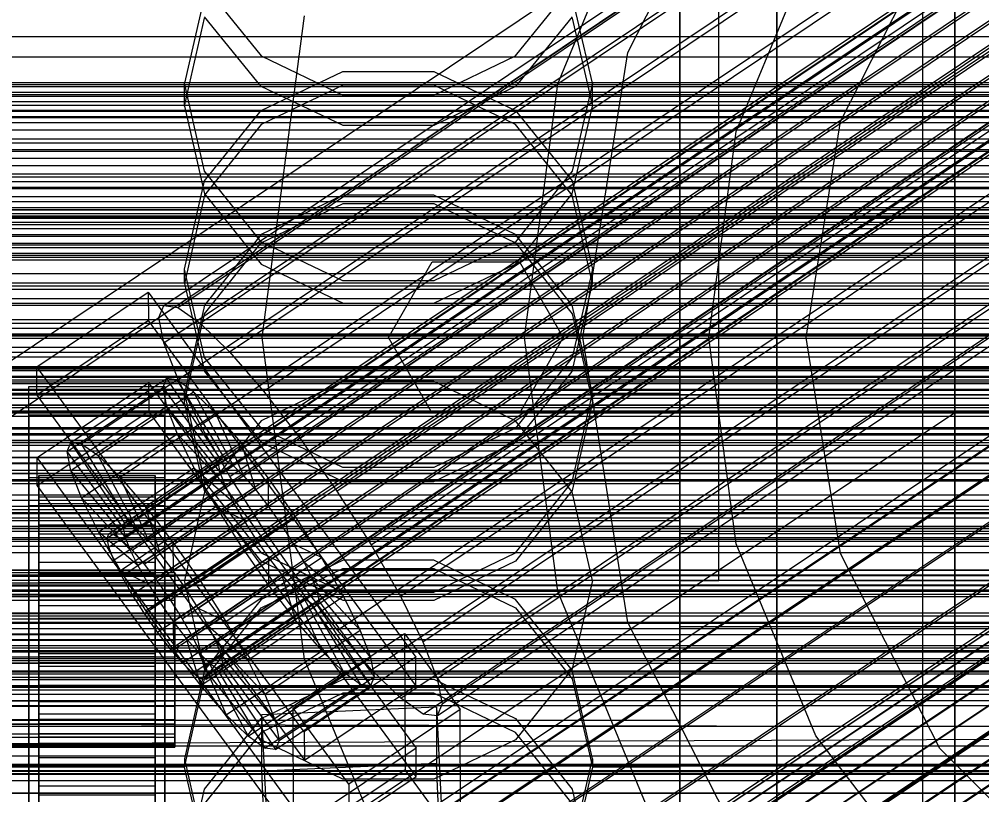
# Model space of a CAD drawing. Header units: millimetres. Extents: x -1970 to 59977, y -65068 to 6837.
# Drawn here: x 132 to 231.1, y -34297.1 to -34217.2 of the extents above; entities that cross this region are included whole.
import ezdxf

# ---------------------------------------------------------------- set-up
doc = ezdxf.new("R2010")
doc.units = ezdxf.units.MM
for name, color, linetype, lineweight in [('COTAS_O', 1, 'Continuous', 0), ('frontal_briquetadora', 7, 'Continuous', 0), ('frontal_C01', 7, 'Continuous', 0), ('frontal_C02', 7, 'Continuous', 0), ('frontal_C03', 7, 'Continuous', 0), ('frontal_dos-mix', 7, 'Continuous', 0), ('frontal_mezcladora', 7, 'Continuous', 0), ('frontal_secador', 7, 'Continuous', 0)]:
    doc.layers.add(name, color=color, linetype=linetype, lineweight=lineweight)
doc.dimstyles.new('R19_100', dxfattribs={"dimtxt": 250, "dimasz": 150, "dimexe": 150, "dimexo": 80, "dimgap": 100, "dimtad": 1, "dimtih": 1, "dimtoh": 1, "dimdsep": 46, "dimcen": 0.09, "dimadec": 0, "dimazin": 0, "dimtfac": 1, "dimtdec": 4, "dimtofl": 0, "dimtmove": 0, "dimatfit": 3, "dimfxl": 1, "dimtolj": 1, "dimtzin": 0, "dimarcsym": 0})

# ---------------------------------------------------------------- blocks, each defined once
blk = doc.blocks.new('*D39')
at = {"layer": 'COTAS_O', "color": 0, "lineweight": -2, "transparency": 16777216}
for p, q in [((-1725, -34320), (-1725, -33550)), ((1725, -34320), (1725, -33550)), ((-1575, -33700), (1575, -33700))]:
    blk.add_line(p, q, dxfattribs=at)
at = {"layer": 'COTAS_O', "color": 0, "transparency": 16777216}
for points in [[(-1575, -33675), (-1575, -33725), (-1725, -33700)], [(1575, -33675), (1575, -33725), (1725, -33700)]]:
    blk.add_solid(points, dxfattribs=at)
at = {"layer": 'Defpoints', "color": 0, "transparency": 16777216}
for p in [(1725, -33700), (-1725, -34400), (1725, -34400)]:
    blk.add_point(p, dxfattribs=at)
blk = doc.blocks.new('*D42')
at = {"layer": 'COTAS_O', "color": 0, "lineweight": -2, "transparency": 16777216}
for p, q in [((-570, -33700), (200, -33700)), ((50, -34750), (50, -33850)), ((-570, -34900), (200, -34900))]:
    blk.add_line(p, q, dxfattribs=at)
at = {"layer": 'COTAS_O', "color": 0, "transparency": 16777216}
for points in [[(25, -33850), (75, -33850), (50, -33700)], [(25, -34750), (75, -34750), (50, -34900)]]:
    blk.add_solid(points, dxfattribs=at)
at = {"layer": 'Defpoints', "color": 0, "transparency": 16777216}
for p in [(-650, -33700), (50, -33700), (-650, -34900)]:
    blk.add_point(p, dxfattribs=at)
blk = doc.blocks.new('*D43')
at = {"layer": 'COTAS_O', "color": 0, "lineweight": -2, "transparency": 16777216}
for p, q in [((-650, -34820), (-650, -34050)), ((650, -34820), (650, -34050)), ((-500, -34200), (500, -34200))]:
    blk.add_line(p, q, dxfattribs=at)
at = {"layer": 'COTAS_O', "color": 0, "transparency": 16777216}
for points in [[(-500, -34175), (-500, -34225), (-650, -34200)], [(500, -34175), (500, -34225), (650, -34200)]]:
    blk.add_solid(points, dxfattribs=at)
at = {"layer": 'Defpoints', "color": 0, "transparency": 16777216}
for p in [(650, -34200), (-650, -34900), (650, -34900)]:
    blk.add_point(p, dxfattribs=at)

msp = doc.modelspace()

# ---------------------------------------------------------------- linework, layer by layer
at = {"layer": 'frontal_briquetadora'}
for p, q in [((210, -34260), (210, -33820)), ((210, -34680), (210, -33820)), ((210, -34060), (210, -34490)), ((210, -34060), (210, -34260)), ((210, -34060), (210, -34305)), ((210, -34496), (210, -34060)), ((200, -34275), (200, -34100)), ((204, -34275), (204, -34100)), ((200, -34218.511), (200, -34201.85)), ((200, -34218.531), (200, -34201.878)), ((200, -34220.832), (200, -34206.057)), ((210, -34221.304), (210, -34206.283)), ((200, -34206.897), (200, -34224.036)), ((200, -34206.92), (200, -34224.051)), ((200, -34209.523), (200, -34224.875)), ((200, -34230.777), (200, -34213.121)), ((200, -34230.795), (200, -34213.146)), ((151.08, -34213.765), (156.906, -34220.995)), ((183.094, -34220.995), (188.92, -34213.765)), ((151.08, -34214.781), (149, -34223.801)), ((191, -34223.801), (188.92, -34214.78)), ((200, -34214.989), (200, -34234.699)), ((200, -34235.317), (200, -34215.602)), ((200, -34235.935), (200, -34216.216)), ((149, -34226.151), (151.08, -34217.117)), ((156.907, -34224.156), (151.08, -34216.967)), ((188.92, -34216.967), (183.093, -34224.156)), ((188.92, -34217.117), (191, -34226.151)), ((200, -34233.313), (200, -34216.919)), ((200, -34220.449), (200, -34217.873)), ((200, -34217.873), (200, -34222.139)), ((200, -34236.554), (200, -34218.511)), ((200, -34236.567), (200, -34218.531)), ((156.906, -34220.995), (165.326, -34225.019)), ((174.674, -34225.019), (183.094, -34220.995)), ((200, -34229.476), (200, -34220.449)), ((200, -34237.688), (200, -34220.832)), ((210, -34238.153), (210, -34221.304)), ((200, -34222.139), (200, -34232.599)), ((156.906, -34226.61), (165.326, -34222.584)), ((165.326, -34222.584), (174.674, -34222.584)), ((174.674, -34222.584), (183.094, -34226.61)), ((151.08, -34232.849), (149, -34223.801)), ((149, -34226.151), (149, -34223.801)), ((165.327, -34224.011), (156.907, -34228.052)), ((165.327, -34228.146), (156.907, -34224.156)), ((174.673, -34224.011), (165.327, -34224.011)), ((183.093, -34228.052), (174.673, -34224.011)), ((183.093, -34224.156), (174.673, -34228.146)), ((191, -34223.801), (188.92, -34232.849)), ((191, -34226.151), (191, -34223.801)), ((200, -34224.036), (200, -34242.423)), ((200, -34224.051), (200, -34242.431)), ((165.326, -34225.019), (174.674, -34225.019)), ((200, -34224.875), (200, -34242.153)), ((149, -34226.151), (151.08, -34235.184)), ((188.92, -34235.184), (191, -34226.151)), ((151.08, -34233.872), (156.906, -34226.61)), ((183.094, -34226.61), (188.92, -34233.872)), ((156.907, -34228.052), (151.08, -34235.335)), ((174.673, -34228.146), (165.327, -34228.146)), ((188.92, -34235.335), (183.093, -34228.052)), ((200, -34243.579), (200, -34229.476)), ((200, -34233.425), (200, -34230)), ((200, -34249.516), (200, -34230.777)), ((200, -34249.527), (200, -34230.795)), ((156.906, -34240.124), (151.08, -34232.849)), ((188.92, -34232.849), (183.094, -34240.124)), ((200, -34232.599), (200, -34247.659)), ((149, -34242.945), (151.08, -34233.872)), ((188.92, -34233.872), (191, -34242.945)), ((200, -34251.309), (200, -34233.313)), ((200, -34243.18), (200, -34233.425)), ((200, -34234.699), (200, -34254.513)), ((151.08, -34235.335), (149, -34244.416)), ((151.08, -34235.184), (156.907, -34242.429)), ((165.326, -34235.331), (156.906, -34239.371)), ((174.674, -34235.331), (165.326, -34235.331)), ((183.094, -34239.371), (174.674, -34235.331)), ((183.093, -34242.429), (188.92, -34235.184)), ((191, -34244.416), (188.92, -34235.335)), ((200, -34255.133), (200, -34235.317)), ((200, -34255.753), (200, -34235.935)), ((156.907, -34240.238), (165.327, -34236.188)), ((165.327, -34236.188), (174.673, -34236.188)), ((174.673, -34236.188), (183.093, -34240.238)), ((200, -34255.539), (200, -34236.554)), ((200, -34255.545), (200, -34236.567)), ((200, -34255.979), (200, -34237.688)), ((210, -34256.258), (210, -34238.153)), ((156.906, -34239.371), (151.08, -34246.657)), ((165.326, -34244.169), (156.906, -34240.124)), ((183.094, -34240.124), (174.674, -34244.169)), ((188.92, -34246.657), (183.094, -34239.371)), ((151.08, -34247.536), (156.907, -34240.238)), ((183.093, -34240.238), (188.92, -34247.536)), ((151.08, -34252.035), (149, -34242.945)), ((149, -34244.416), (149, -34242.945)), ((156.907, -34242.429), (165.327, -34246.449)), ((174.673, -34246.449), (183.093, -34242.429)), ((191, -34242.945), (188.92, -34252.036)), ((191, -34244.416), (191, -34242.945)), ((200, -34242.153), (200, -34260.694)), ((200, -34244.812), (200, -34242.235)), ((200, -34242.235), (200, -34246.502)), ((200, -34242.423), (200, -34261.608)), ((200, -34242.431), (200, -34261.61)), ((200, -34257.779), (200, -34243.18)), ((200, -34260.611), (200, -34243.579)), ((149, -34244.416), (151.08, -34253.497)), ((174.674, -34244.169), (165.326, -34244.169)), ((188.92, -34253.497), (191, -34244.416)), ((200, -34253.838), (200, -34244.812)), ((151.08, -34246.657), (149, -34255.753)), ((165.327, -34246.449), (174.673, -34246.449)), ((191, -34255.753), (188.92, -34246.657)), ((200, -34246.502), (200, -34256.961)), ((149, -34256.636), (151.08, -34247.536)), ((188.92, -34247.536), (191, -34256.636)), ((200, -34247.659), (200, -34265.027)), ((200, -34268.879), (200, -34249.516)), ((200, -34268.884), (200, -34249.527)), ((200, -34270.216), (200, -34251.309)), ((156.906, -34259.336), (151.08, -34252.035)), ((188.92, -34252.036), (183.094, -34259.336)), ((151.08, -34253.497), (156.907, -34260.779)), ((183.093, -34260.779), (188.92, -34253.497)), ((200, -34267.941), (200, -34253.838)), ((165.326, -34254.527), (156.906, -34258.582)), ((174.674, -34254.527), (165.326, -34254.527)), ((183.094, -34258.582), (174.674, -34254.527)), ((200, -34254.513), (200, -34274.379)), ((149, -34255.753), (131, -34255.753)), ((149, -34256.636), (149, -34255.753)), ((149, -34255.753), (151.08, -34264.86)), ((188.92, -34264.86), (191, -34255.753)), ((191, -34256.636), (191, -34255.753)), ((200, -34255.753), (191, -34255.753)), ((200, -34275), (200, -34255.133)), ((200, -34275), (200, -34255.545)), ((200, -34275.621), (200, -34255.753)), ((200, -34275), (200, -34255.979)), ((151.08, -34265.737), (149, -34256.636)), ((191, -34256.636), (188.92, -34265.737)), ((200, -34256.961), (200, -34272.021)), ((210, -34275), (210, -34256.258)), ((200, -34275), (200, -34257.779)), ((156.906, -34258.582), (151.08, -34265.888)), ((188.92, -34265.888), (183.094, -34258.582)), ((165.326, -34263.393), (156.906, -34259.336)), ((183.094, -34259.336), (174.674, -34263.393)), ((-160, -34260.611), (200, -34260.611)), ((156.907, -34260.779), (165.327, -34264.821)), ((174.673, -34264.821), (183.093, -34260.779)), ((200, -34277.979), (200, -34260.611)), ((200, -34260.694), (200, -34279.784)), ((210, -34260), (430, -34260)), ((210, -34260), (210, -34305)), ((210, -34680), (210, -34260)), ((210, -34496), (210, -34260)), ((200, -34261.61), (200, -34281.116)), ((174.674, -34263.393), (165.326, -34263.393)), ((151.08, -34264.86), (156.906, -34272.168)), ((165.327, -34264.821), (174.673, -34264.821)), ((183.094, -34272.168), (188.92, -34264.86)), ((-160, -34265.027), (200, -34265.027)), ((151.08, -34265.888), (149, -34275)), ((156.907, -34273.035), (151.08, -34265.737)), ((188.92, -34265.737), (183.093, -34273.035)), ((191, -34275), (188.92, -34265.888)), ((200, -34265.027), (200, -34282.059)), ((210, -34267.964), (210, -34266.226)), ((200, -34284.973), (200, -34267.941)), ((210, -34271.095), (210, -34267.964)), ((200, -34268.884), (-160, -34268.884)), ((200, -34288.446), (200, -34268.879)), ((200, -34288.435), (200, -34268.884)), ((750, -34270.216), (200, -34270.216)), ((200, -34289.306), (200, -34270.216)), ((210, -34275), (210, -34271.095)), ((156.906, -34272.168), (165.326, -34276.228)), ((174.674, -34276.228), (183.094, -34272.168)), ((200, -34272.021), (200, -34289.389)), ((156.906, -34277.832), (165.326, -34273.772)), ((165.327, -34272.915), (156.907, -34276.965)), ((165.327, -34277.085), (156.907, -34273.035)), ((165.326, -34273.772), (174.674, -34273.772)), ((174.673, -34272.915), (165.327, -34272.915)), ((183.093, -34276.965), (174.673, -34272.915)), ((183.093, -34273.035), (174.673, -34277.085)), ((174.674, -34273.772), (183.094, -34277.832)), ((200, -34274.379), (200, -34294.247)), ((200, -34275), (-160, -34275)), ((149, -34275), (131, -34275)), ((151.08, -34284.112), (149, -34275)), ((191, -34275), (188.92, -34284.112)), ((200, -34275), (191, -34275)), ((750, -34275), (200, -34275)), ((200, -34275), (200, -34294.5)), ((200, -34275), (200, -34294.021)), ((200, -34275), (200, -34292.221)), ((200, -34275), (200, -34294.515)), ((200, -34275), (200, -34294.867)), ((200, -34275), (204, -34275)), ((200, -34295.487), (200, -34275.621)), ((210, -34275), (452, -34275)), ((210, -34275), (210, -34278.905)), ((210, -34275), (210, -34293.742)), ((165.326, -34276.228), (174.674, -34276.228)), ((156.907, -34276.965), (151.08, -34284.263)), ((174.673, -34277.085), (165.327, -34277.085)), ((188.92, -34284.263), (183.093, -34276.965)), ((151.08, -34285.14), (156.906, -34277.832)), ((183.094, -34277.832), (188.92, -34285.14)), ((200, -34293.039), (200, -34277.979)), ((210, -34278.905), (210, -34282.036)), ((750, -34279.784), (200, -34279.784)), ((200, -34279.784), (200, -34298.691)), ((200, -34281.116), (-160, -34281.116)), ((200, -34281.116), (200, -34300.517)), ((200, -34281.121), (200, -34300.538)), ((200, -34282.059), (200, -34296.162)), ((210, -34282.036), (210, -34283.774)), ((151.08, -34284.263), (149, -34293.364)), ((156.906, -34291.418), (151.08, -34284.112)), ((188.92, -34284.112), (183.094, -34291.418)), ((191, -34293.364), (188.92, -34284.263)), ((-160, -34284.973), (200, -34284.973)), ((149, -34294.247), (151.08, -34285.14)), ((156.907, -34289.221), (165.327, -34285.179)), ((165.327, -34285.179), (174.673, -34285.179)), ((174.673, -34285.179), (183.093, -34289.221)), ((188.92, -34285.14), (191, -34294.247)), ((200, -34302.341), (200, -34284.973)), ((165.326, -34286.607), (156.906, -34290.664)), ((174.674, -34286.607), (165.326, -34286.607)), ((183.094, -34290.664), (174.674, -34286.607)), ((200, -34307.656), (200, -34288.435)), ((200, -34307.682), (200, -34288.446)), ((-160, -34289.389), (200, -34289.389)), ((151.08, -34296.503), (156.907, -34289.221)), ((183.093, -34289.221), (188.92, -34296.503)), ((200, -34307.847), (200, -34289.306)), ((200, -34289.389), (200, -34306.421)), ((156.906, -34290.664), (151.08, -34297.965)), ((188.92, -34297.964), (183.094, -34290.664)), ((165.326, -34295.473), (156.906, -34291.418)), ((183.094, -34291.418), (174.674, -34295.473)), ((200, -34292.221), (200, -34306.82)), ((149, -34293.364), (149, -34294.247)), ((149, -34293.364), (151.08, -34302.464)), ((188.92, -34302.464), (191, -34293.364)), ((191, -34293.364), (191, -34294.247)), ((200, -34303.498), (200, -34293.039)), ((149, -34294.247), (131, -34294.247)), ((151.08, -34303.343), (149, -34294.247)), ((191, -34294.247), (188.92, -34303.343)), ((200, -34294.247), (191, -34294.247)), ((200, -34294.021), (200, -34312.312)), ((200, -34294.247), (200, -34314.065)), ((200, -34294.5), (200, -34313.519)), ((200, -34294.515), (200, -34313.55)), ((210, -34293.742), (210, -34311.847)), ((174.674, -34295.473), (165.326, -34295.473)), ((200, -34294.867), (200, -34314.683)), ((200, -34315.301), (200, -34295.487)), ((149, -34305.584), (151.08, -34296.503)), ((188.92, -34296.503), (191, -34305.584)), ((200, -34296.162), (200, -34305.188))]:
    msp.add_line(p, q, dxfattribs=at)
at = {"layer": 'frontal_C01'}
for p, q in [((228.298, -34257.758), (228.298, -33961.061)), ((228.298, -33966.78), (228.298, -34263.476)), ((146.872, -34316.832), (331.181, -34193.834)), ((148.32, -34316.947), (332.629, -34193.949)), ((146.383, -34318.158), (330.692, -34195.16)), ((150.629, -34318.495), (334.938, -34195.496)), ((141.045, -34340.791), (354.844, -34198.113)), ((141.218, -34340.321), (355.017, -34197.643)), ((141.731, -34340.362), (355.53, -34197.684)), ((142.549, -34340.91), (356.348, -34198.233)), ((146.887, -34320.834), (331.197, -34197.836)), ((153.641, -34321.37), (337.95, -34198.371)), ((141.224, -34341.739), (355.022, -34199.061)), ((143.617, -34341.929), (357.415, -34199.251)), ((141.742, -34343.101), (355.541, -34200.424)), ((144.861, -34343.349), (358.659, -34200.671)), ((142.565, -34344.784), (356.363, -34202.107)), ((359.995, -34202.395), (146.196, -34345.072)), ((148.35, -34324.678), (332.659, -34201.68)), ((157.152, -34325.376), (341.461, -34202.378)), ((143.635, -34346.674), (357.434, -34203.996)), ((147.533, -34346.983), (361.332, -34204.305)), ((144.881, -34348.641), (358.68, -34205.963)), ((148.779, -34348.95), (362.578, -34206.272)), ((150.672, -34329.428), (334.981, -34206.43)), ((345.231, -34207.243), (160.922, -34330.241)), ((146.218, -34350.551), (360.017, -34207.873)), ((149.85, -34350.839), (363.648, -34208.161)), ((147.554, -34352.275), (361.352, -34209.597)), ((153.694, -34334.76), (338.003, -34211.762)), ((164.693, -34335.632), (349.002, -34212.634)), ((157.211, -34340.311), (341.52, -34217.313)), ((-311.15, -34218.991), (311.15, -34218.991)), ((-311.15, -34221.079), (311.15, -34221.079)), ((-440, -34223.731), (440, -34223.731)), ((-440, -34223.926), (440, -34223.926)), ((-440, -34224.147), (440, -34224.147)), ((-440, -34224.721), (440, -34224.721)), ((-440, -34225.149), (440, -34225.149)), ((311.15, -34224.989), (-311.15, -34224.989)), ((-440, -34226.062), (440, -34226.062)), ((-440, -34226.666), (440, -34226.666)), ((-440, -34227.856), (440, -34227.856)), ((-311.15, -34227.318), (311.15, -34227.318)), ((-440, -34228.596), (440, -34228.596)), ((440, -34229.981), (-440, -34229.981)), ((-440, -34230.806), (440, -34230.806)), ((-311.15, -34231.515), (311.15, -34231.515)), ((-440, -34232.293), (440, -34232.293)), ((-440, -34233.148), (440, -34233.148)), ((-311.15, -34233.926), (311.15, -34233.926)), ((-440, -34234.635), (440, -34234.635)), ((-440, -34235.46), (440, -34235.46)), ((-440, -34236.845), (440, -34236.845)), ((-440, -34237.585), (440, -34237.585)), ((-311.15, -34238.122), (311.15, -34238.122)), ((-440, -34238.775), (440, -34238.775)), ((-440, -34239.379), (440, -34239.379)), ((-440, -34240.292), (440, -34240.292)), ((-440, -34240.72), (440, -34240.72)), ((-311.15, -34240.452), (311.15, -34240.452)), ((-440, -34241.293), (440, -34241.293)), ((-440, -34241.515), (440, -34241.515)), ((-440, -34241.71), (440, -34241.71)), ((-311.15, -34244.362), (311.15, -34244.362)), ((-311.15, -34246.45), (311.15, -34246.45)), ((-311.15, -34249.808), (311.15, -34249.808)), ((-311.15, -34251.513), (311.15, -34251.513)), ((-311.15, -34254.09), (311.15, -34254.09)), ((-311.15, -34255.296), (311.15, -34255.296)), ((-311.15, -34256.915), (311.15, -34256.915)), ((-311.15, -34257.539), (311.15, -34257.539)), ((228.298, -34257.758), (130, -34323.357)), ((228.298, -34554.454), (228.298, -34257.758)), ((228.298, -34257.758), (228.298, -34263.476)), ((-311.15, -34258.092), (311.15, -34258.092)), ((130, -34329.075), (228.298, -34263.476)), ((228.298, -34263.476), (228.298, -34560.172))]:
    msp.add_line(p, q, dxfattribs=at)
at = {"layer": 'frontal_C02'}
for p, q in [((146.872, -34246.69), (331.181, -34123.206)), ((148.32, -34246.887), (332.629, -34123.403)), ((146.383, -34247.934), (330.692, -34124.45)), ((150.629, -34248.511), (334.938, -34125.027)), ((141.218, -34270.216), (355.017, -34126.974)), ((141.731, -34270.286), (355.53, -34127.044)), ((146.887, -34250.533), (331.197, -34127.049)), ((141.045, -34270.657), (354.844, -34127.415)), ((142.549, -34270.861), (356.348, -34127.62)), ((153.641, -34251.451), (337.95, -34127.967)), ((141.224, -34271.577), (355.022, -34128.336)), ((143.617, -34271.903), (357.415, -34128.661)), ((141.742, -34272.916), (355.541, -34129.675)), ((144.861, -34273.34), (358.659, -34130.099)), ((148.35, -34254.31), (332.659, -34130.826)), ((142.565, -34274.581), (356.363, -34131.34)), ((359.995, -34131.833), (146.196, -34275.075)), ((157.152, -34255.507), (341.461, -34132.023)), ((143.635, -34276.459), (357.434, -34133.217)), ((147.533, -34276.989), (361.332, -34133.747)), ((144.881, -34278.422), (358.68, -34135.18)), ((148.779, -34278.952), (362.578, -34135.71)), ((150.672, -34259.009), (334.981, -34135.525)), ((345.231, -34136.919), (160.922, -34260.403)), ((146.218, -34280.336), (360.017, -34137.094)), ((149.85, -34280.829), (363.648, -34137.588)), ((147.554, -34282.07), (361.352, -34138.829)), ((150.672, -34282.494), (364.471, -34139.253)), ((148.798, -34283.508), (362.596, -34140.266)), ((151.191, -34283.833), (364.989, -34140.591)), ((153.694, -34264.309), (338.003, -34140.825)), ((149.865, -34284.549), (363.664, -34141.308)), ((150.683, -34285.125), (364.482, -34141.883)), ((151.196, -34285.194), (364.995, -34141.953)), ((151.369, -34284.754), (365.168, -34141.512)), ((164.693, -34265.805), (349.002, -34142.321)), ((157.211, -34269.848), (341.52, -34146.364)), ((168.21, -34271.344), (352.519, -34147.86)), ((160.982, -34275.25), (345.291, -34151.766)), ((171.232, -34276.644), (355.541, -34153.16)), ((164.752, -34280.146), (349.061, -34156.662)), ((173.554, -34281.342), (357.863, -34157.859)), ((168.263, -34284.202), (352.572, -34160.718)), ((175.016, -34285.12), (359.326, -34161.636)), ((171.275, -34287.142), (355.584, -34163.658)), ((175.521, -34287.719), (359.83, -34164.235)), ((173.584, -34288.766), (357.893, -34165.282)), ((175.032, -34288.963), (359.341, -34165.479)), ((228.298, -34187.295), (130, -34253.153)), ((228.298, -34472.116), (228.298, -34187.295)), ((130, -34258.894), (228.298, -34193.036)), ((228.298, -34193.036), (228.298, -34477.858)), ((133.809, -34253.006), (145.277, -34245.322)), ((145.277, -34245.322), (145.289, -34248.245)), ((145.277, -34245.322), (172.809, -34282.915)), ((146.383, -34247.934), (146.872, -34246.69)), ((146.872, -34246.69), (148.32, -34246.887)), ((148.32, -34246.887), (150.629, -34248.511)), ((146.887, -34250.533), (146.383, -34247.934)), ((145.289, -34248.245), (133.821, -34255.928)), ((172.821, -34285.838), (145.289, -34248.245)), ((150.629, -34248.511), (153.641, -34251.451)), ((148.35, -34254.31), (146.887, -34250.533)), ((153.641, -34251.451), (157.152, -34255.507)), ((133.821, -34255.928), (133.809, -34253.006)), ((161.341, -34290.598), (133.809, -34253.006)), ((133.847, -34262.358), (145.315, -34254.675)), ((137.313, -34260.797), (147.143, -34254.211)), ((138.396, -34260.944), (148.226, -34254.358)), ((145.315, -34254.675), (145.327, -34257.597)), ((145.315, -34254.675), (172.847, -34292.267)), ((147.143, -34254.211), (146.777, -34255.141)), ((148.226, -34254.358), (147.143, -34254.211)), ((147.143, -34254.211), (152.686, -34262.532)), ((149.953, -34255.573), (148.226, -34254.358)), ((148.226, -34254.358), (153.199, -34262.602)), ((150.672, -34259.009), (148.35, -34254.31)), ((133, -34257.975), (133, -34255.052)), ((133, -34255.052), (147, -34255.052)), ((133, -34300.956), (133, -34255.052)), ((133.821, -34255.928), (161.353, -34293.521)), ((136.948, -34261.727), (146.777, -34255.141)), ((140.123, -34262.159), (149.953, -34255.573)), ((146.777, -34255.141), (152.513, -34262.973)), ((146.777, -34255.141), (147.155, -34257.085)), ((147, -34255.052), (147, -34257.975)), ((147, -34255.052), (147, -34300.956)), ((152.207, -34257.772), (149.953, -34255.573)), ((149.953, -34255.573), (154.017, -34263.178)), ((157.152, -34255.507), (160.922, -34260.403)), ((145.327, -34257.597), (133.859, -34265.281)), ((137.325, -34263.671), (147.155, -34257.085)), ((142.377, -34264.358), (152.207, -34257.772)), ((172.859, -34295.19), (145.327, -34257.597)), ((147.155, -34257.085), (152.692, -34263.894)), ((147.155, -34257.085), (148.249, -34259.911)), ((154.833, -34260.807), (152.207, -34257.772)), ((152.207, -34257.772), (155.085, -34264.219)), ((147, -34257.975), (133, -34257.975)), ((133, -34257.975), (133, -34303.879)), ((147, -34303.879), (147, -34257.975)), ((138.419, -34266.497), (148.249, -34259.911)), ((148.249, -34259.911), (153.21, -34265.233)), ((148.249, -34259.911), (149.985, -34263.426)), ((153.694, -34264.309), (150.672, -34259.009)), ((136.948, -34261.727), (137.313, -34260.797)), ((142.856, -34269.118), (137.313, -34260.797)), ((137.313, -34260.797), (138.396, -34260.944)), ((145.003, -34267.392), (154.833, -34260.807)), ((157.653, -34264.469), (154.833, -34260.807)), ((154.833, -34260.807), (156.329, -34265.657)), ((160.922, -34260.403), (164.693, -34265.805)), ((142.683, -34269.559), (136.948, -34261.727)), ((137.325, -34263.671), (136.948, -34261.727)), ((143.369, -34269.188), (138.396, -34260.944)), ((138.396, -34260.944), (140.123, -34262.159)), ((133.859, -34265.281), (133.847, -34262.358)), ((161.379, -34299.951), (133.847, -34262.358)), ((144.188, -34269.763), (140.123, -34262.159)), ((140.123, -34262.159), (142.377, -34264.358)), ((152.686, -34262.532), (142.856, -34269.118)), ((153.199, -34262.602), (143.369, -34269.188)), ((152.513, -34262.973), (152.686, -34262.532)), ((152.686, -34262.532), (153.199, -34262.602)), ((153.199, -34262.602), (154.017, -34263.178)), ((142.862, -34270.48), (137.325, -34263.671)), ((138.419, -34266.497), (137.325, -34263.671)), ((140.156, -34270.012), (149.985, -34263.426)), ((152.513, -34262.973), (142.683, -34269.559)), ((152.692, -34263.894), (142.862, -34270.48)), ((154.017, -34263.178), (144.188, -34269.763)), ((149.985, -34263.426), (154.033, -34266.898)), ((149.985, -34263.426), (152.246, -34267.391)), ((152.692, -34263.894), (152.513, -34262.973)), ((153.21, -34265.233), (152.692, -34263.894)), ((154.017, -34263.178), (155.085, -34264.219)), ((-450, -34264.768), (450, -34264.768)), ((133, -34267.327), (133, -34264.405)), ((133, -34264.405), (147, -34264.405)), ((133, -34310.309), (133, -34264.405)), ((134, -34274.191), (134, -34264.197)), ((134, -34264.197), (134, -34264.673)), ((134, -34264.197), (146, -34264.197)), ((134, -34265.015), (134, -34264.197)), ((134, -34274.416), (134, -34264.673)), ((134, -34264.673), (134, -34266.41)), ((134, -34264.673), (146, -34264.673)), ((145.255, -34270.805), (142.377, -34264.358)), ((142.377, -34264.358), (145.003, -34267.392)), ((155.085, -34264.219), (145.255, -34270.805)), ((146, -34264.673), (146, -34264.197)), ((146, -34264.197), (146, -34274.191)), ((146, -34264.197), (146, -34265.015)), ((146, -34266.41), (146, -34264.673)), ((146, -34264.673), (146, -34274.416)), ((147, -34264.405), (147, -34267.327)), ((147, -34264.405), (147, -34310.309)), ((157.653, -34264.469), (147.823, -34271.055)), ((157.211, -34269.848), (153.694, -34264.309)), ((155.085, -34264.219), (156.329, -34265.657)), ((157.665, -34267.391), (157.653, -34264.469)), ((160.474, -34268.509), (157.653, -34264.469)), ((133.859, -34265.281), (161.391, -34302.874)), ((134, -34274.578), (134, -34265.015)), ((134, -34265.015), (146, -34265.015)), ((134, -34267.071), (134, -34265.015)), ((153.21, -34265.233), (143.38, -34271.818)), ((146, -34265.015), (146, -34274.578)), ((146, -34265.015), (146, -34267.071)), ((156.329, -34265.657), (146.499, -34272.242)), ((154.033, -34266.898), (153.21, -34265.233)), ((156.329, -34265.657), (157.665, -34267.391)), ((164.693, -34265.805), (168.21, -34271.344)), ((134, -34275.239), (134, -34266.41)), ((134, -34266.41), (134, -34269.291)), ((134, -34266.41), (146, -34266.41)), ((143.38, -34271.818), (138.419, -34266.497)), ((140.156, -34270.012), (138.419, -34266.497)), ((146, -34269.291), (146, -34266.41)), ((146, -34266.41), (146, -34275.239)), ((147, -34267.327), (133, -34267.327)), ((133, -34267.327), (133, -34313.232)), ((134, -34275.553), (134, -34267.071)), ((134, -34267.071), (146, -34267.071)), ((134, -34270.226), (134, -34267.071)), ((142.416, -34273.976), (152.246, -34267.391)), ((154.033, -34266.898), (144.203, -34273.483)), ((146.499, -34272.242), (145.003, -34267.392)), ((145.003, -34267.392), (147.823, -34271.055)), ((146, -34267.071), (146, -34275.553)), ((146, -34267.071), (146, -34270.226)), ((147, -34313.232), (147, -34267.327)), ((147.835, -34273.977), (157.665, -34267.391)), ((152.246, -34267.391), (155.103, -34268.775)), ((152.246, -34267.391), (154.877, -34271.534)), ((155.103, -34268.775), (154.033, -34266.898)), ((157.665, -34267.391), (159.001, -34269.305)), ((155.103, -34268.775), (145.274, -34275.361)), ((150.644, -34275.095), (160.474, -34268.509)), ((156.35, -34270.738), (155.103, -34268.775)), ((160.474, -34268.509), (159.001, -34269.305)), ((163.105, -34272.653), (160.474, -34268.509)), ((134, -34276.604), (134, -34269.291)), ((134, -34269.291), (134, -34273.119)), ((134, -34269.291), (146, -34269.291)), ((142.856, -34269.118), (142.683, -34269.559)), ((142.683, -34269.559), (142.862, -34270.48)), ((143.369, -34269.188), (142.856, -34269.118)), ((144.188, -34269.763), (143.369, -34269.188)), ((145.255, -34270.805), (144.188, -34269.763)), ((146, -34273.119), (146, -34269.291)), ((146, -34269.291), (146, -34276.604)), ((159.001, -34269.305), (149.171, -34275.891)), ((160.982, -34275.25), (157.211, -34269.848)), ((159.001, -34269.305), (160.247, -34271.268)), ((134, -34277.047), (134, -34270.226)), ((134, -34270.226), (146, -34270.226)), ((134, -34274.264), (134, -34270.226)), ((144.203, -34273.483), (140.156, -34270.012)), ((142.416, -34273.976), (140.156, -34270.012)), ((141.045, -34270.657), (141.218, -34270.216)), ((141.224, -34271.577), (141.045, -34270.657)), ((141.218, -34270.216), (141.731, -34270.286)), ((141.731, -34270.286), (142.549, -34270.861)), ((142.862, -34270.48), (143.38, -34271.818)), ((146.499, -34272.242), (145.255, -34270.805)), ((146, -34270.226), (146, -34277.047)), ((146, -34270.226), (146, -34274.264)), ((156.35, -34270.738), (146.52, -34277.324)), ((154.877, -34271.534), (156.35, -34270.738)), ((157.686, -34272.652), (156.35, -34270.738)), ((141.742, -34272.916), (141.224, -34271.577)), ((142.549, -34270.861), (143.617, -34271.903)), ((143.38, -34271.818), (144.203, -34273.483)), ((145.047, -34278.12), (154.877, -34271.534)), ((147.823, -34271.055), (147.835, -34273.977)), ((147.823, -34271.055), (150.644, -34275.095)), ((160.247, -34271.268), (150.417, -34277.854)), ((154.877, -34271.534), (157.698, -34275.575)), ((163.105, -34272.653), (160.247, -34271.268)), ((160.247, -34271.268), (161.318, -34273.146)), ((168.21, -34271.344), (171.232, -34276.644)), ((143.617, -34271.903), (144.861, -34273.34)), ((147.835, -34273.977), (146.499, -34272.242)), ((157.686, -34272.652), (147.856, -34279.238)), ((153.275, -34279.239), (163.105, -34272.653)), ((157.698, -34275.575), (157.686, -34272.652)), ((159.022, -34274.387), (157.686, -34272.652)), ((165.365, -34276.617), (163.105, -34272.653)), ((134, -34278.417), (134, -34273.119)), ((134, -34273.119), (134, -34277.632)), ((134, -34273.119), (146, -34273.119)), ((142.565, -34274.581), (141.742, -34272.916)), ((144.203, -34273.483), (145.274, -34275.361)), ((144.861, -34273.34), (146.196, -34275.075)), ((146, -34277.632), (146, -34273.119)), ((146, -34273.119), (146, -34278.417)), ((161.318, -34273.146), (151.488, -34279.732)), ((165.365, -34276.617), (161.318, -34273.146)), ((161.318, -34273.146), (162.14, -34274.811)), ((-148, -34274.191), (148, -34274.191)), ((-148, -34274.416), (148, -34274.416)), ((-148, -34274.578), (148, -34274.578)), ((134, -34274.416), (134, -34274.191)), ((146, -34274.191), (134, -34274.191)), ((134, -34274.191), (134, -34274.578)), ((134, -34278.959), (134, -34274.264)), ((134, -34274.264), (146, -34274.264)), ((134, -34278.909), (134, -34274.264)), ((134, -34275.239), (134, -34274.416)), ((146, -34274.416), (134, -34274.416)), ((146, -34274.578), (134, -34274.578)), ((134, -34274.578), (134, -34275.553)), ((145.274, -34275.361), (142.416, -34273.976)), ((145.047, -34278.12), (142.416, -34273.976)), ((143.635, -34276.459), (142.565, -34274.581)), ((146, -34274.191), (146, -34274.416)), ((146, -34274.578), (146, -34274.191)), ((146, -34274.264), (146, -34278.959)), ((146, -34274.264), (146, -34278.909)), ((146, -34274.416), (146, -34275.239)), ((146, -34275.553), (146, -34274.578)), ((149.171, -34275.891), (147.835, -34273.977)), ((148, -34274.416), (148, -34274.191)), ((148, -34274.191), (148, -34274.578)), ((148, -34275.239), (148, -34274.416)), ((148, -34274.578), (148, -34275.553)), ((159.022, -34274.387), (149.192, -34280.973)), ((162.14, -34274.811), (152.311, -34281.397)), ((160.518, -34279.237), (159.022, -34274.387)), ((160.266, -34275.824), (159.022, -34274.387)), ((167.102, -34280.132), (162.14, -34274.811)), ((162.14, -34274.811), (162.659, -34276.149)), ((-148, -34275.239), (148, -34275.239)), ((-148, -34275.553), (148, -34275.553)), ((134, -34276.604), (134, -34275.239)), ((146, -34275.239), (134, -34275.239)), ((146, -34275.553), (134, -34275.553)), ((134, -34275.553), (134, -34277.047)), ((145.274, -34275.361), (146.52, -34277.324)), ((146, -34275.239), (146, -34276.604)), ((146, -34277.047), (146, -34275.553)), ((146.196, -34275.075), (147.533, -34276.989)), ((147.868, -34282.161), (157.698, -34275.575)), ((148, -34276.604), (148, -34275.239)), ((148, -34275.553), (148, -34277.047)), ((149.171, -34275.891), (150.644, -34275.095)), ((150.644, -34275.095), (153.275, -34279.239)), ((157.698, -34275.575), (160.518, -34279.237)), ((164.752, -34280.146), (160.982, -34275.25)), ((450, -34276.459), (-450, -34276.459)), ((-148, -34276.604), (148, -34276.604)), ((134, -34278.417), (134, -34276.604)), ((146, -34276.604), (134, -34276.604)), ((144.881, -34278.422), (143.635, -34276.459)), ((146, -34276.604), (146, -34278.417)), ((148, -34278.417), (148, -34276.604)), ((150.417, -34277.854), (149.171, -34275.891)), ((160.266, -34275.824), (150.436, -34282.41)), ((162.659, -34276.149), (152.829, -34282.735)), ((155.535, -34283.203), (165.365, -34276.617)), ((163.144, -34282.271), (160.266, -34275.824)), ((161.333, -34276.866), (160.266, -34275.824)), ((168.196, -34282.958), (162.659, -34276.149)), ((162.659, -34276.149), (162.837, -34277.07)), ((167.102, -34280.132), (165.365, -34276.617)), ((171.232, -34276.644), (173.554, -34281.342)), ((-148, -34277.047), (148, -34277.047)), ((146, -34277.047), (134, -34277.047)), ((134, -34277.047), (134, -34278.959)), ((134, -34277.632), (134, -34280.555)), ((146, -34277.632), (134, -34277.632)), ((134, -34277.632), (134, -34282.525)), ((146.52, -34277.324), (145.047, -34278.12)), ((146, -34278.959), (146, -34277.047)), ((146, -34280.555), (146, -34277.632)), ((146, -34282.525), (146, -34277.632)), ((146.52, -34277.324), (147.856, -34279.238)), ((147.533, -34276.989), (148.779, -34278.952)), ((148, -34277.047), (148, -34278.959)), ((161.333, -34276.866), (151.503, -34283.452)), ((162.151, -34277.441), (152.321, -34284.027)), ((162.664, -34277.511), (152.835, -34284.097)), ((162.837, -34277.07), (153.008, -34283.656)), ((165.397, -34284.47), (161.333, -34276.866)), ((162.151, -34277.441), (161.333, -34276.866)), ((167.125, -34285.685), (162.151, -34277.441)), ((162.664, -34277.511), (162.151, -34277.441)), ((162.837, -34277.07), (162.664, -34277.511)), ((168.208, -34285.832), (162.664, -34277.511)), ((168.573, -34284.902), (162.837, -34277.07)), ((-148, -34278.417), (148, -34278.417)), ((134, -34280.555), (134, -34278.417)), ((146, -34278.417), (134, -34278.417)), ((146.218, -34280.336), (144.881, -34278.422)), ((147.868, -34282.161), (145.047, -34278.12)), ((146, -34278.417), (146, -34280.555)), ((148, -34280.555), (148, -34278.417)), ((151.488, -34279.732), (150.417, -34277.854)), ((150.417, -34277.854), (153.275, -34279.239)), ((-148, -34278.959), (148, -34278.959)), ((134, -34281.16), (134, -34278.909)), ((134, -34278.909), (146, -34278.909)), ((134, -34283.846), (134, -34278.909)), ((146, -34278.959), (134, -34278.959)), ((134, -34278.959), (134, -34281.16)), ((146, -34278.909), (146, -34281.16)), ((146, -34278.909), (146, -34283.846)), ((146, -34281.16), (146, -34278.959)), ((147.856, -34279.238), (147.868, -34282.161)), ((147.856, -34279.238), (149.192, -34280.973)), ((148, -34278.959), (148, -34281.16)), ((148.779, -34278.952), (149.85, -34280.829)), ((150.688, -34285.823), (160.518, -34279.237)), ((152.311, -34281.397), (151.488, -34279.732)), ((151.488, -34279.732), (155.535, -34283.203)), ((153.275, -34279.239), (155.535, -34283.203)), ((160.518, -34279.237), (163.144, -34282.271)), ((148, -34280.555), (-148, -34280.555)), ((134, -34280.555), (146, -34280.555)), ((134, -34282.872), (134, -34280.555)), ((146, -34280.555), (146, -34282.872)), ((147.554, -34282.07), (146.218, -34280.336)), ((148, -34282.872), (148, -34280.555)), ((157.272, -34286.718), (167.102, -34280.132)), ((160.19, -34288.155), (171.658, -34280.472)), ((168.263, -34284.202), (164.752, -34280.146)), ((168.196, -34282.958), (167.102, -34280.132)), ((171.658, -34280.472), (171.715, -34294.501)), ((171.658, -34280.472), (177.394, -34288.304)), ((-148, -34281.16), (148, -34281.16)), ((146, -34281.16), (134, -34281.16)), ((134, -34281.16), (134, -34283.499)), ((146, -34283.499), (146, -34281.16)), ((148, -34281.16), (148, -34283.499)), ((149.192, -34280.973), (150.688, -34285.823)), ((149.192, -34280.973), (150.436, -34282.41)), ((149.85, -34280.829), (150.672, -34282.494)), ((152.829, -34282.735), (152.311, -34281.397)), ((152.311, -34281.397), (157.272, -34286.718)), ((173.554, -34281.342), (175.016, -34285.12)), ((134, -34282.872), (134, -34282.525)), ((134, -34282.525), (134, -34287.462)), ((134, -34282.525), (146, -34282.525)), ((146, -34287.462), (146, -34282.525)), ((146, -34282.525), (146, -34282.872)), ((148.798, -34283.508), (147.554, -34282.07)), ((150.688, -34285.823), (147.868, -34282.161)), ((150.436, -34282.41), (153.314, -34288.857)), ((150.436, -34282.41), (151.503, -34283.452)), ((150.672, -34282.494), (151.191, -34283.833)), ((153.008, -34283.656), (152.829, -34282.735)), ((152.829, -34282.735), (158.366, -34289.544)), ((153.314, -34288.857), (163.144, -34282.271)), ((163.144, -34282.271), (165.397, -34284.47)), ((-148, -34282.872), (148, -34282.872)), ((-148, -34283.499), (148, -34283.499)), ((134, -34285.211), (134, -34282.872)), ((146, -34282.872), (134, -34282.872)), ((134, -34283.499), (134, -34283.846)), ((146, -34283.499), (134, -34283.499)), ((134, -34283.499), (134, -34285.816)), ((146, -34282.872), (146, -34285.211)), ((146, -34283.846), (146, -34283.499)), ((146, -34285.816), (146, -34283.499)), ((148, -34285.211), (148, -34282.872)), ((148, -34283.499), (148, -34285.816)), ((149.865, -34284.549), (148.798, -34283.508)), ((151.503, -34283.452), (155.567, -34291.056)), ((151.503, -34283.452), (152.321, -34284.027)), ((152.835, -34284.097), (153.008, -34283.656)), ((153.008, -34283.656), (158.743, -34291.488)), ((155.535, -34283.203), (157.272, -34286.718)), ((158.366, -34289.544), (168.196, -34282.958)), ((172.809, -34282.915), (161.341, -34290.598)), ((168.573, -34284.902), (168.196, -34282.958)), ((172.821, -34285.838), (172.809, -34282.915)), ((134, -34283.846), (146, -34283.846)), ((134, -34288.739), (134, -34283.846)), ((146, -34283.846), (146, -34288.739)), ((150.683, -34285.125), (149.865, -34284.549)), ((151.191, -34283.833), (151.369, -34284.754)), ((152.321, -34284.027), (157.295, -34292.271)), ((152.321, -34284.027), (152.835, -34284.097)), ((152.835, -34284.097), (158.378, -34292.418)), ((155.567, -34291.056), (165.397, -34284.47)), ((165.397, -34284.47), (167.125, -34285.685)), ((171.275, -34287.142), (168.263, -34284.202)), ((-148, -34285.211), (148, -34285.211)), ((134, -34287.412), (134, -34285.211)), ((134, -34285.211), (134, -34287.462)), ((146, -34285.211), (134, -34285.211)), ((146, -34287.462), (146, -34285.211)), ((146, -34285.211), (146, -34287.412)), ((148, -34287.412), (148, -34285.211)), ((151.196, -34285.194), (150.683, -34285.125)), ((151.369, -34284.754), (151.196, -34285.194)), ((157.295, -34292.271), (167.125, -34285.685)), ((158.743, -34291.488), (168.573, -34284.902)), ((167.125, -34285.685), (168.208, -34285.832)), ((168.208, -34285.832), (168.573, -34284.902)), ((175.016, -34285.12), (175.521, -34287.719)), ((-148, -34285.816), (148, -34285.816)), ((134, -34285.816), (134, -34288.739)), ((146, -34285.816), (134, -34285.816)), ((134, -34285.816), (134, -34287.954)), ((146, -34288.739), (146, -34285.816)), ((146, -34287.954), (146, -34285.816)), ((148, -34285.816), (148, -34287.954)), ((153.314, -34288.857), (150.688, -34285.823)), ((158.378, -34292.418), (168.208, -34285.832)), ((161.353, -34293.521), (172.821, -34285.838)), ((-148, -34287.412), (148, -34287.412)), ((134, -34289.324), (134, -34287.412)), ((134, -34287.412), (134, -34292.107)), ((146, -34287.412), (134, -34287.412)), ((134, -34287.462), (134, -34292.107)), ((134, -34287.462), (146, -34287.462)), ((146, -34292.107), (146, -34287.412)), ((146, -34287.412), (146, -34289.324)), ((146, -34292.107), (146, -34287.462)), ((148, -34289.324), (148, -34287.412)), ((157.272, -34286.718), (158.366, -34289.544)), ((173.584, -34288.766), (171.275, -34287.142)), ((-148, -34287.954), (148, -34287.954)), ((134, -34287.954), (134, -34293.252)), ((146, -34287.954), (134, -34287.954)), ((134, -34287.954), (134, -34289.767)), ((146, -34293.252), (146, -34287.954)), ((146, -34289.767), (146, -34287.954)), ((148, -34287.954), (148, -34289.767)), ((156.962, -34288.802), (174.943, -34288.008)), ((160.247, -34302.184), (160.19, -34288.155)), ((165.926, -34295.987), (160.19, -34288.155)), ((177.394, -34288.304), (165.926, -34295.987)), ((174.943, -34288.008), (174.943, -34293.854)), ((174.943, -34288.008), (177.811, -34347.384)), ((175.521, -34287.719), (175.032, -34288.963)), ((177.451, -34302.332), (177.394, -34288.304)), ((-148, -34289.324), (148, -34289.324)), ((134, -34288.739), (146, -34288.739)), ((134, -34293.252), (134, -34288.739)), ((134, -34290.818), (134, -34289.324)), ((134, -34289.324), (134, -34296.145)), ((146, -34289.324), (134, -34289.324)), ((146, -34288.739), (146, -34293.252)), ((146, -34296.145), (146, -34289.324)), ((146, -34289.324), (146, -34290.818)), ((148, -34290.818), (148, -34289.324)), ((155.567, -34291.056), (153.314, -34288.857)), ((156.962, -34294.648), (156.962, -34288.802)), ((159.83, -34348.179), (156.962, -34288.802)), ((158.366, -34289.544), (158.743, -34291.488)), ((175.032, -34288.963), (173.584, -34288.766)), ((-148, -34289.767), (148, -34289.767)), ((134, -34289.767), (134, -34297.08)), ((146, -34289.767), (134, -34289.767)), ((134, -34289.767), (134, -34291.132)), ((146, -34297.08), (146, -34289.767)), ((146, -34291.132), (146, -34289.767)), ((148, -34289.767), (148, -34291.132)), ((161.341, -34290.598), (161.353, -34293.521)), ((-148, -34290.818), (148, -34290.818)), ((-148, -34291.132), (148, -34291.132)), ((134, -34291.793), (134, -34290.818)), ((134, -34290.818), (134, -34299.3)), ((146, -34290.818), (134, -34290.818)), ((134, -34291.132), (134, -34299.961)), ((146, -34291.132), (134, -34291.132)), ((134, -34291.132), (134, -34291.955)), ((146, -34299.3), (146, -34290.818)), ((146, -34290.818), (146, -34291.793)), ((146, -34299.961), (146, -34291.132)), ((146, -34291.955), (146, -34291.132)), ((148, -34291.793), (148, -34290.818)), ((148, -34291.132), (148, -34291.955)), ((157.295, -34292.271), (155.567, -34291.056)), ((158.743, -34291.488), (158.378, -34292.418)), ((-148, -34291.793), (148, -34291.793)), ((-148, -34291.955), (148, -34291.955)), ((-148, -34292.18), (148, -34292.18)), ((134, -34292.18), (134, -34291.793)), ((134, -34291.793), (134, -34301.356)), ((146, -34291.793), (134, -34291.793)), ((134, -34291.955), (134, -34301.698)), ((146, -34291.955), (134, -34291.955)), ((134, -34291.955), (134, -34292.18)), ((134, -34292.107), (134, -34296.145)), ((134, -34292.107), (146, -34292.107)), ((134, -34292.18), (134, -34302.174)), ((146, -34292.18), (134, -34292.18)), ((146, -34301.356), (146, -34291.793)), ((146, -34291.793), (146, -34292.18)), ((146, -34301.698), (146, -34291.955)), ((146, -34292.18), (146, -34291.955)), ((146, -34296.145), (146, -34292.107)), ((146, -34302.174), (146, -34292.18)), ((148, -34292.18), (148, -34291.793)), ((148, -34291.955), (148, -34292.18)), ((158.378, -34292.418), (157.295, -34292.271)), ((172.847, -34292.267), (161.379, -34299.951)), ((172.859, -34295.19), (172.847, -34292.267)), ((134, -34293.252), (146, -34293.252)), ((134, -34297.08), (134, -34293.252)), ((146, -34293.252), (146, -34297.08)), ((174.943, -34293.854), (156.962, -34294.648)), ((171.715, -34294.501), (160.247, -34302.184)), ((177.451, -34302.332), (171.715, -34294.501)), ((177.811, -34353.231), (174.943, -34293.854)), ((159.83, -34354.025), (156.962, -34294.648)), ((161.391, -34302.874), (172.859, -34295.19)), ((134, -34296.145), (134, -34299.3)), ((134, -34296.145), (146, -34296.145)), ((146, -34299.3), (146, -34296.145)), ((165.926, -34295.987), (165.983, -34310.016)), ((134, -34297.08), (146, -34297.08)), ((134, -34299.961), (134, -34297.08)), ((146, -34297.08), (146, -34299.961))]:
    msp.add_line(p, q, dxfattribs=at)
at = {"layer": 'frontal_C03'}
for p, q in [((1250, -34225.72), (-1250, -34225.72)), ((1250, -34226.601), (-1250, -34226.601)), ((1250, -34227.254), (-1250, -34227.254)), ((1250, -34229.562), (-1250, -34229.562)), ((-1250, -34230.619), (1250, -34230.619)), ((1250, -34233.471), (-1250, -34233.471)), ((1250, -34234.529), (-1250, -34234.529)), ((-1250, -34236.6), (1250, -34236.6)), ((1250, -34236.836), (-1250, -34236.836)), ((-1250, -34237.233), (1250, -34237.233)), ((1250, -34237.49), (-1250, -34237.49)), ((-1250, -34237.697), (1250, -34237.697)), ((1250, -34238.371), (-1250, -34238.371)), ((-1250, -34239.553), (1250, -34239.553)), ((-1250, -34240.449), (1250, -34240.449)), ((-1250, -34243.401), (1250, -34243.401)), ((-1250, -34244.669), (1250, -34244.669)), ((1250, -34248.177), (-1250, -34248.177)), ((-1250, -34248.516), (1250, -34248.516)), ((1250, -34249.059), (-1250, -34249.059)), ((1250, -34249.712), (-1250, -34249.712)), ((-1250, -34250.068), (1250, -34250.068)), ((1250, -34252.019), (-1250, -34252.019)), ((-1500, -34252.99), (1500, -34252.99)), ((-1500, -34253.214), (1500, -34253.214)), ((-1500, -34253.379), (1500, -34253.379)), ((-1250, -34253.077), (1250, -34253.077)), ((-1500, -34254.036), (1500, -34254.036)), ((-1500, -34254.354), (1500, -34254.354)), ((-1250, -34254.549), (1250, -34254.549)), ((-1500, -34255.4), (1500, -34255.4)), ((-1500, -34255.849), (1500, -34255.849)), ((1250, -34255.929), (-1250, -34255.929)), ((1250, -34256.28), (-1250, -34256.28)), ((-1500, -34257.212), (1500, -34257.212)), ((-1500, -34257.762), (1500, -34257.762)), ((1250, -34256.986), (-1250, -34256.986)), ((-1500, -34259.35), (1500, -34259.35)), ((1250, -34259.294), (-1250, -34259.294)), ((1250, -34259.947), (-1250, -34259.947)), ((1500, -34259.963), (-1500, -34259.963)), ((1250, -34260.828), (-1250, -34260.828)), ((-1500, -34261.667), (1500, -34261.667)), ((-1250, -34261.088), (1250, -34261.088)), ((-1500, -34262.302), (1500, -34262.302)), ((-1250, -34262.881), (1250, -34262.881)), ((-1500, -34264.006), (1500, -34264.006)), ((-1500, -34264.619), (1500, -34264.619)), ((-1500, -34266.207), (1500, -34266.207)), ((-1500, -34266.757), (1500, -34266.757)), ((-1250, -34267.689), (1250, -34267.689)), ((-1500, -34268.12), (1500, -34268.12)), ((-1500, -34268.569), (1500, -34268.569)), ((-1500, -34269.615), (1500, -34269.615)), ((-1250, -34269.42), (1250, -34269.42)), ((-1500, -34269.933), (1500, -34269.933)), ((-1500, -34270.59), (1500, -34270.59)), ((-1500, -34270.754), (1500, -34270.754)), ((1250, -34270.635), (-1250, -34270.635)), ((-1500, -34270.979), (1500, -34270.979)), ((1250, -34271.516), (-1250, -34271.516)), ((1250, -34272.17), (-1250, -34272.17)), ((-1250, -34273.9), (1250, -34273.9)), ((1250, -34274.477), (-1250, -34274.477)), ((-1250, -34275.453), (1250, -34275.453)), ((-1250, -34275.534), (1250, -34275.534)), ((1250, -34278.387), (-1250, -34278.387)), ((-1250, -34279.3), (1250, -34279.3)), ((1250, -34279.444), (-1250, -34279.444)), ((-1250, -34280.567), (1250, -34280.567)), ((1250, -34281.751), (-1250, -34281.751)), ((1250, -34282.405), (-1250, -34282.405)), ((1250, -34283.286), (-1250, -34283.286)), ((-1250, -34283.52), (1250, -34283.52)), ((-1250, -34284.416), (1250, -34284.416)), ((-1250, -34286.272), (1250, -34286.272)), ((-1250, -34286.736), (1250, -34286.736)), ((-1250, -34287.369), (1250, -34287.369)), ((1250, -34293.092), (-1250, -34293.092)), ((1250, -34293.974), (-1250, -34293.974)), ((1250, -34294.627), (-1250, -34294.627)), ((1250, -34296.935), (-1250, -34296.935))]:
    msp.add_line(p, q, dxfattribs=at)
at = {"layer": 'frontal_dos-mix'}
msp.add_line((225, -35980), (225, -33282.5), dxfattribs=at)
at = {"layer": 'frontal_mezcladora'}
for p, q in [((194.65, -34220.643), (208.143, -34194.16)), ((187.441, -34223.859), (197.531, -34199.5)), ((216.524, -34227.751), (226.751, -34207.679)), ((205.794, -34228.777), (213.986, -34209)), ((157, -34250), (161.361, -34216.871)), ((190, -34250), (194.65, -34220.643)), ((184, -34250), (187.441, -34223.859)), ((213, -34250), (216.524, -34227.751)), ((203, -34250), (205.794, -34228.777)), ((170, -34250), (174.5, -34242.206)), ((174.5, -34242.206), (183.5, -34242.206)), ((183.5, -34242.206), (188, -34250)), ((161.361, -34283.129), (157, -34250)), ((174.5, -34257.794), (170, -34250)), ((188, -34250), (183.5, -34257.794)), ((187.441, -34276.141), (184, -34250)), ((194.65, -34279.357), (190, -34250)), ((205.794, -34271.223), (203, -34250)), ((216.524, -34272.249), (213, -34250)), ((183.5, -34257.794), (174.5, -34257.794)), ((213.986, -34291), (205.794, -34271.223)), ((226.751, -34292.321), (216.524, -34272.249)), ((197.531, -34300.5), (187.441, -34276.141)), ((208.143, -34305.84), (194.65, -34279.357)), ((174.149, -34314), (161.361, -34283.129)), ((227.017, -34307.983), (213.986, -34291)), ((242.679, -34308.249), (226.751, -34292.321))]:
    msp.add_line(p, q, dxfattribs=at)
at = {"layer": 'frontal_secador'}
for p, q in [((-1250, -34236), (1250, -34236)), ((-1250, -34242), (1250, -34242)), ((-1250, -34245), (1250, -34245)), ((1250, -34246), (-1250, -34246)), ((-1250, -34246.659), (1250, -34246.659)), ((1250, -34249.659), (-1250, -34249.659)), ((-1250, -34251), (1250, -34251)), ((1250, -34254), (-1250, -34254)), ((-1250, -34254.728), (1250, -34254.728)), ((-1250, -34257.588), (1250, -34257.588)), ((1250, -34257.611), (-1250, -34257.611)), ((1250, -34257.728), (-1250, -34257.728)), ((-1250, -34259.387), (1250, -34259.387)), ((1250, -34259.918), (-1250, -34259.918)), ((-1250, -34260), (1250, -34260)), ((1250, -34260.588), (-1250, -34260.588)), ((1250, -34262.387), (-1250, -34262.387)), ((1250, -34263), (-1250, -34263)), ((-1250, -34263.65), (1250, -34263.65)), ((1250, -34264), (-1250, -34264)), ((1250, -34267.382), (-1250, -34267.382)), ((-1250, -34268), (1250, -34268)), ((1250, -34269.689), (-1250, -34269.689)), ((1250, -34274), (-1250, -34274)), ((1250, -34274.545), (-1250, -34274.545)), ((1250, -34276), (-1250, -34276)), ((1250, -34276.144), (-1250, -34276.144)), ((1250, -34276.709), (-1250, -34276.709)), ((1250, -34278.686), (-1250, -34278.686)), ((1250, -34280), (-1250, -34280)), ((1320, -34282), (-1320, -34282)), ((1320, -34282.273), (-1320, -34282.273)), ((1250, -34282), (-1250, -34282)), ((1320, -34283.072), (-1320, -34283.072)), ((1320, -34284.343), (-1320, -34284.343)), ((1250, -34284.651), (-1250, -34284.651)), ((1320, -34286), (-1320, -34286)), ((1250, -34285.859), (-1250, -34285.859)), ((-1250, -34286), (1250, -34286)), ((1320, -34287.929), (-1320, -34287.929)), ((-422.12, -34288.52), (420.5, -34290.5)), ((-1320, -34290), (1320, -34290)), ((-1250, -34290), (1250, -34290)), ((-413.48, -34294.28), (420.5, -34290.5)), ((1320, -34292.071), (-1320, -34292.071)), ((1320, -34294), (-1320, -34294)), ((1250, -34294.141), (-1250, -34294.141)), ((-413.48, -34294.28), (410.42, -34294.82)), ((-407, -34295), (410.42, -34294.82)), ((407, -34295), (-407, -34295)), ((1320, -34295.657), (-1320, -34295.657)), ((1320, -34296.928), (-1320, -34296.928))]:
    msp.add_line(p, q, dxfattribs=at)

# ---------------------------------------------------------------- dimensions: what is measured, and where the dimension line sits
at = {"layer": 'COTAS_O'}
for p1, p2, distance, picture, middle in [((-1725, -34400), (1725, -34400), 700, '*D39', (0, -33700)), ((-650, -34900), (-650, -33700), -700, '*D42', (50, -34300)), ((-650, -34900), (650, -34900), 700, '*D43', (0, -34200))]:
    dim = msp.add_aligned_dim(p1=p1, p2=p2, distance=distance, text='<> O', dimstyle='R19_100', dxfattribs=at)
    dim.commit()
    dim.dimension.update_dxf_attribs({"geometry": picture, "text_midpoint": middle})

doc.saveas('drawing.dxf')
